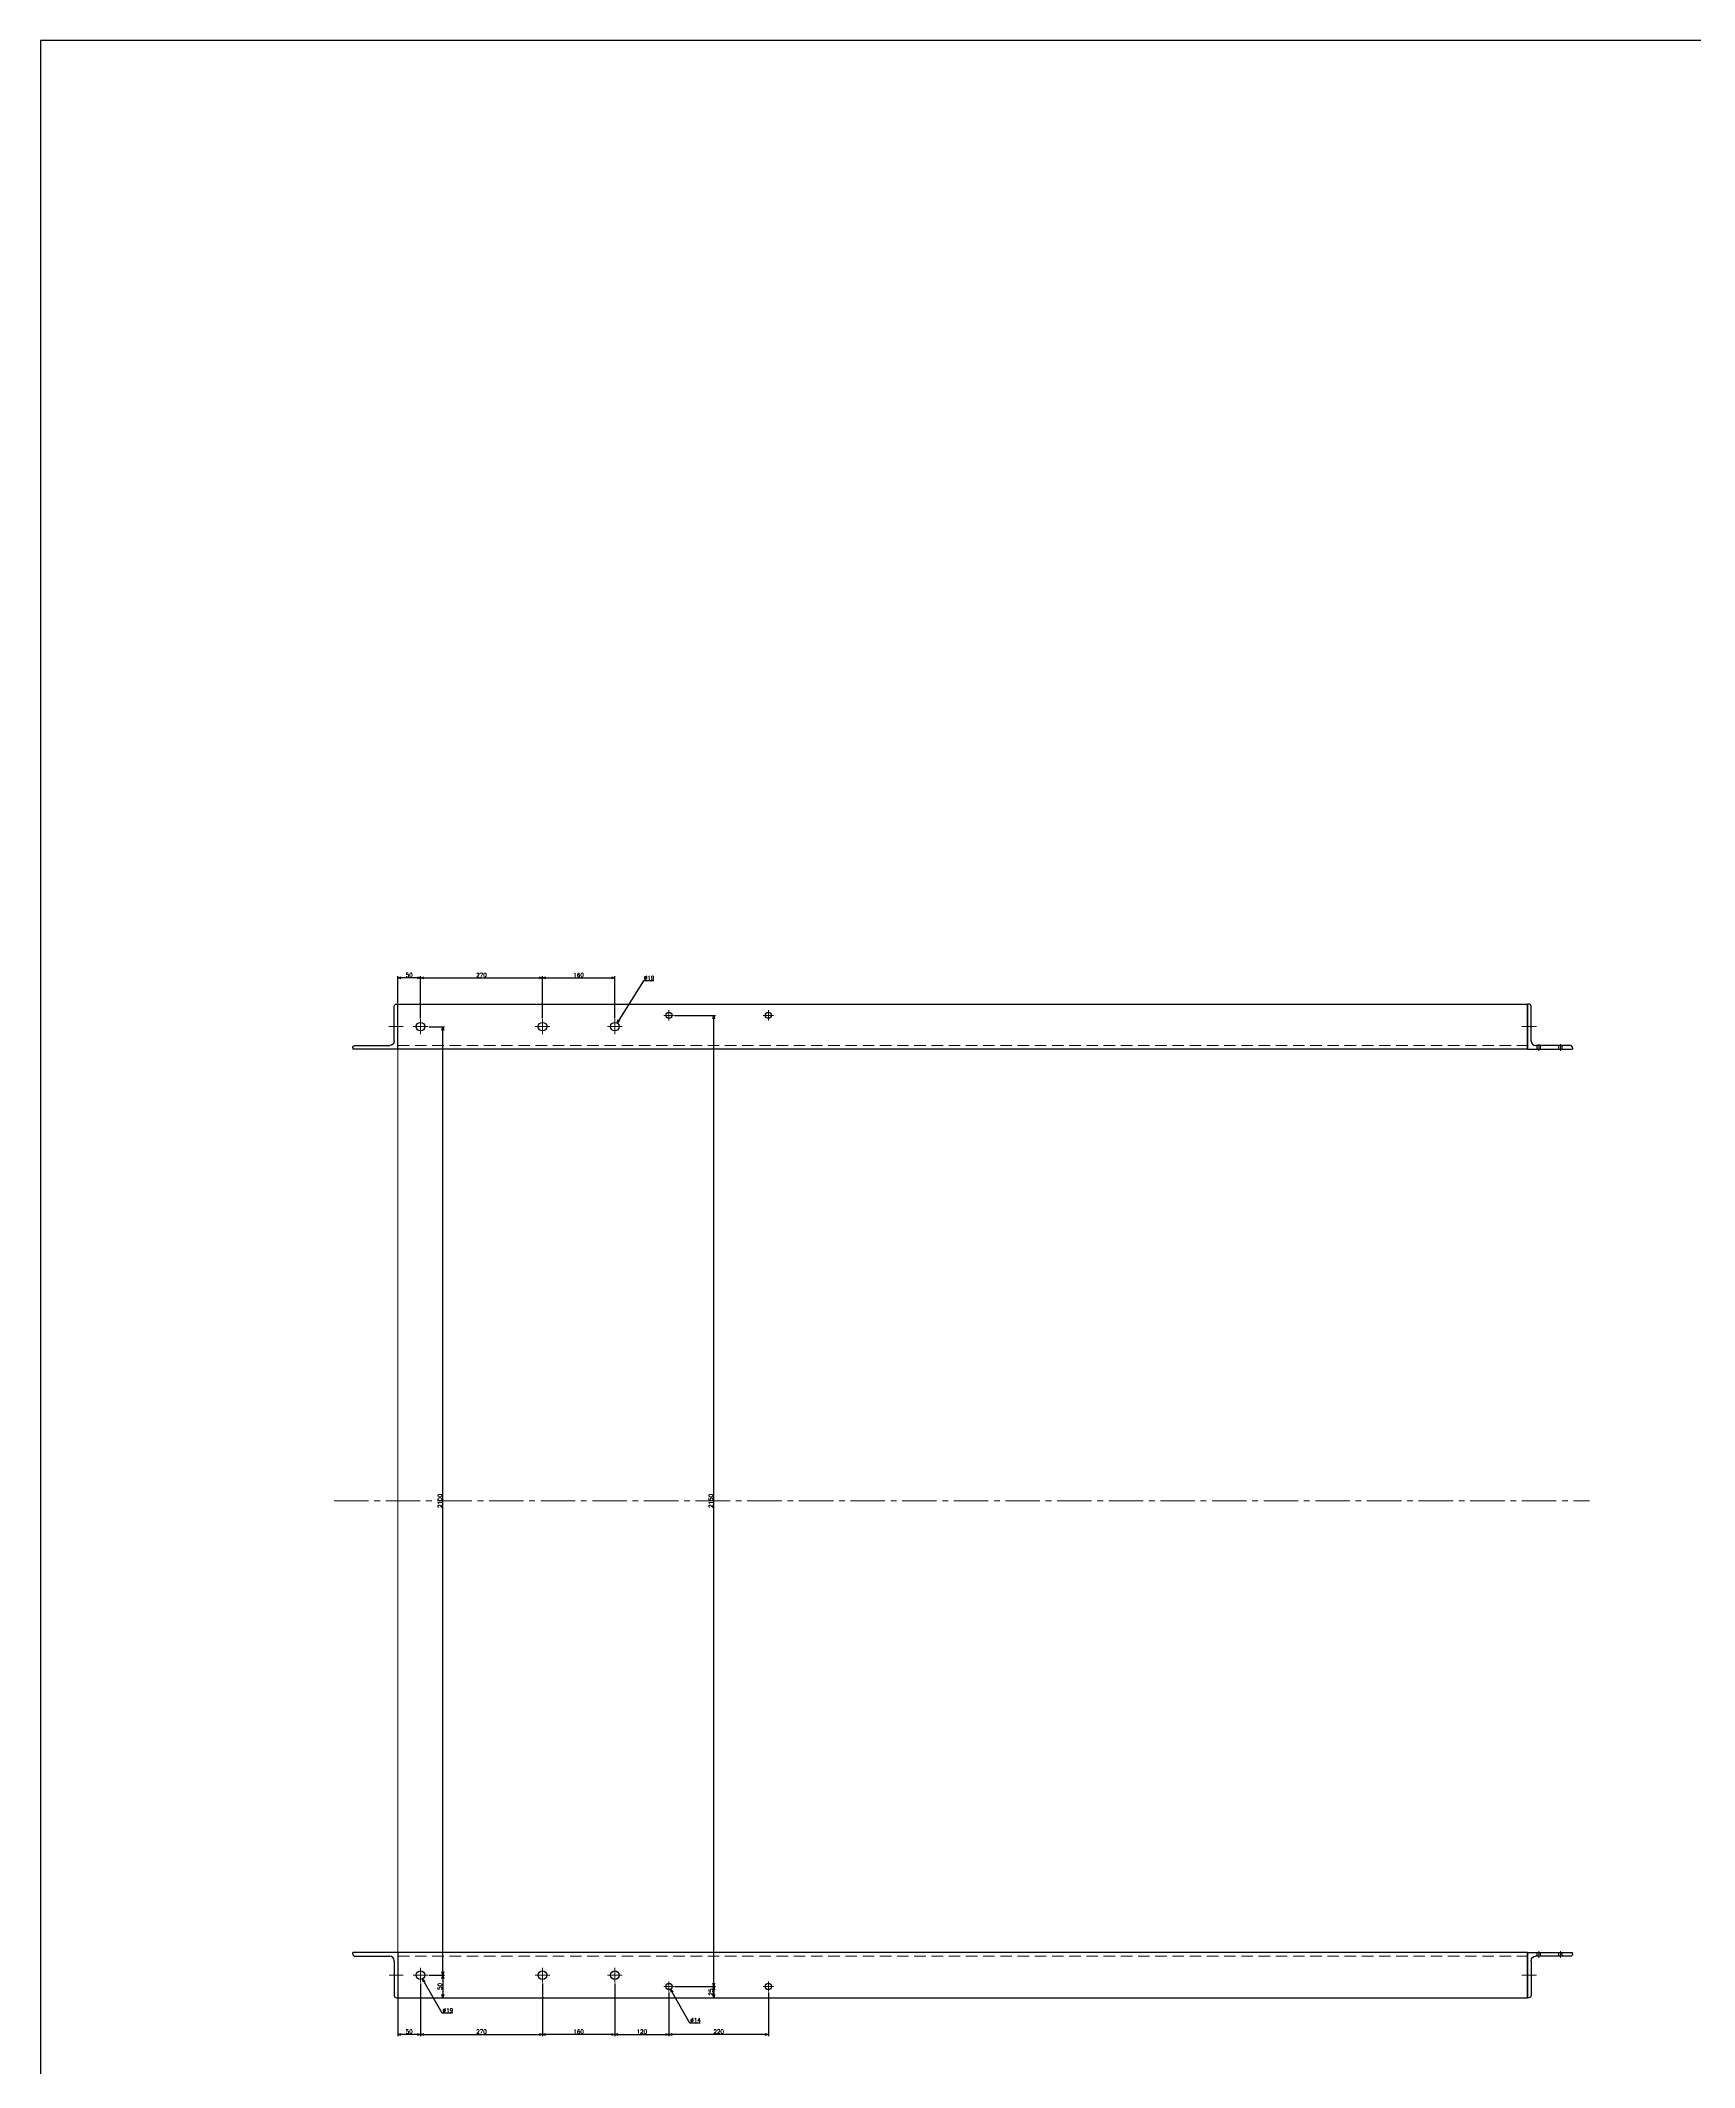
# Model space of a CAD drawing. Header units: millimetres. Extents: x -8731 to 85711, y -14522 to 31379.
# Drawn here: x -8731 to -5070, y -10439 to -5952 of the extents above; entities that cross this region are included whole.
import ezdxf

# ---------------------------------------------------------------- set-up
doc = ezdxf.new("R2010")
doc.units = ezdxf.units.MM
doc.header["$LTSCALE"] = 4
doc.header["$PDMODE"] = 99
doc.header["$PDSIZE"] = 1
doc.linetypes.add('CENTER2', pattern=[28.575, 19.05, -3.175, 3.175, -3.175])
doc.linetypes.add('HIDDEN', pattern=[9.525, 6.35, -3.175])
for name, color, linetype, lineweight in [('04_HIDDEN', 2, 'HIDDEN', 13), ('05_CENTER', 4, 'CENTER2', 13), ('08_DIM', 3, 'Continuous', 13)]:
    doc.layers.add(name, color=color, linetype=linetype, lineweight=lineweight)
doc.layers.add('10_DRAFT', color=8, linetype='Continuous', lineweight=0, plot=False)
doc.styles.add('KSS_TXT', font='txt.shx', dxfattribs={"bigfont": 'extfont2.shx'})
doc.dimstyles.new('KSS_DIM', dxfattribs={"dimscale": 3, "dimtxt": 3, "dimasz": 2.5, "dimexe": 1.25, "dimexo": 0.625, "dimtad": 1, "dimdsep": 46, "dimtxsty": 'KSS_TXT', "dimblk": 'OPEN30', "dimcen": 0, "dimazin": 2, "dimtfac": 0.75, "dimtmove": 0, "dimatfit": 3, "dimldrblk": 'OPEN30', "dimfxl": 1, "dimtolj": 1, "dimarcsym": 0})
doc.dimstyles.new('KSS_DIM$3', dxfattribs={"dimscale": 3, "dimtxt": 3, "dimasz": 2.5, "dimexe": 1.25, "dimexo": 0.625, "dimtad": 1, "dimtih": 1, "dimtoh": 1, "dimdsep": 46, "dimtxsty": 'KSS_TXT', "dimblk": 'OPEN30', "dimcen": 0, "dimazin": 2, "dimtfac": 0.75, "dimtofl": 0, "dimtmove": 0, "dimatfit": 3, "dimldrblk": 'OPEN30', "dimfxl": 1, "dimtolj": 1, "dimarcsym": 0})

# ---------------------------------------------------------------- blocks, each defined once
blk = doc.blocks.new('_Open30')
at = {"color": 0, "linetype": 'ByBlock', "lineweight": -2}
for p, q in [((-1, 0.27), (0, 0)), ((0, 0), (-1, -0.27)), ((0, 0), (-1, 0))]:
    blk.add_line(p, q, dxfattribs=at)
blk = doc.blocks.new('*D999')
at = {"layer": '08_DIM', "color": 0, "lineweight": -2, "transparency": 16777216}
for p, q in [((-7890.1, -8116.7), (-7890.1, -8023.2)), ((-7882.6, -8026.9), (-7627.6, -8026.9)), ((-7620.1, -8116.7), (-7620.1, -8023.2))]:
    blk.add_line(p, q, dxfattribs=at)
at = {"layer": 'Defpoints', "color": 0, "transparency": 16777216}
for p in [(-7620.1, -8026.9), (-7890.1, -8118.6), (-7620.1, -8118.6)]:
    blk.add_point(p, dxfattribs=at)
at = {"layer": '08_DIM', "color": 0, "lineweight": -2, "transparency": 16777216, "xscale": 7.5, "yscale": 7.5, "zscale": 7.5, "rotation": 180}
blk.add_blockref('_Open30', (-7890.1, -8026.9), dxfattribs=at)
at = {"layer": '08_DIM', "color": 0, "lineweight": -2, "transparency": 16777216, "xscale": 7.5, "yscale": 7.5, "zscale": 7.5}
blk.add_blockref('_Open30', (-7620.1, -8026.9), dxfattribs=at)
at = {"layer": '08_DIM', "color": 0, "transparency": 16777216, "insert": (-7755.1, -8020.6), "char_height": 9, "attachment_point": 5, "style": 'KSS_TXT'}
blk.add_mtext('\\A1;270', dxfattribs=at)
blk = doc.blocks.new('*D1569')
at = {"layer": '08_DIM', "color": 0, "lineweight": -2, "transparency": 16777216}
for p, q in [((-7396.3, -8033.2), (-7451, -8120.5)), ((-7373.5, -8033.2), (-7396.3, -8033.2))]:
    blk.add_line(p, q, dxfattribs=at)
at = {"layer": 'Defpoints', "color": 0, "transparency": 16777216}
for p in [(-7465.1, -8142.9), (-7455, -8126.8)]:
    blk.add_point(p, dxfattribs=at)
at = {"layer": '08_DIM', "color": 0, "lineweight": -2, "transparency": 16777216, "xscale": 7.5, "yscale": 7.5, "zscale": 7.5, "rotation": 237.9215725307197}
blk.add_blockref('_Open30', (-7455, -8126.8), dxfattribs=at)
at = {"layer": '08_DIM', "color": 0, "transparency": 16777216, "insert": (-7384, -8026.8), "char_height": 9, "attachment_point": 5, "style": 'KSS_TXT'}
blk.add_mtext('\\A1;%%C19', dxfattribs=at)
blk = doc.blocks.new('*D1585')
at = {"layer": '08_DIM', "color": 0, "lineweight": -2, "transparency": 16777216}
for p, q in [((-7620.1, -8116.7), (-7620.1, -8023.2)), ((-7612.6, -8026.9), (-7467.6, -8026.9)), ((-7460.1, -8116.7), (-7460.1, -8023.2))]:
    blk.add_line(p, q, dxfattribs=at)
at = {"layer": 'Defpoints', "color": 0, "transparency": 16777216}
for p in [(-7460.1, -8026.9), (-7620.1, -8118.6), (-7460.1, -8118.6)]:
    blk.add_point(p, dxfattribs=at)
at = {"layer": '08_DIM', "color": 0, "lineweight": -2, "transparency": 16777216, "xscale": 7.5, "yscale": 7.5, "zscale": 7.5, "rotation": 180}
blk.add_blockref('_Open30', (-7620.1, -8026.9), dxfattribs=at)
at = {"layer": '08_DIM', "color": 0, "lineweight": -2, "transparency": 16777216, "xscale": 7.5, "yscale": 7.5, "zscale": 7.5}
blk.add_blockref('_Open30', (-7460.1, -8026.9), dxfattribs=at)
at = {"layer": '08_DIM', "color": 0, "transparency": 16777216, "insert": (-7540.1, -8020.6), "char_height": 9, "attachment_point": 5, "style": 'KSS_TXT'}
blk.add_mtext('\\A1;160', dxfattribs=at)
blk = doc.blocks.new('*D1586')
at = {"layer": '08_DIM', "color": 0, "lineweight": -2, "transparency": 16777216}
for p, q in [((-7940.1, -8083), (-7940.1, -8023.2)), ((-7897.6, -8026.9), (-7932.6, -8026.9)), ((-7890.1, -8116.7), (-7890.1, -8023.2))]:
    blk.add_line(p, q, dxfattribs=at)
at = {"layer": 'Defpoints', "color": 0, "transparency": 16777216}
for p in [(-7940.1, -8026.9), (-7940.1, -8084.9), (-7890.1, -8118.6)]:
    blk.add_point(p, dxfattribs=at)
at = {"layer": '08_DIM', "color": 0, "lineweight": -2, "transparency": 16777216, "xscale": 7.5, "yscale": 7.5, "zscale": 7.5, "rotation": 180}
blk.add_blockref('_Open30', (-7940.1, -8026.9), dxfattribs=at)
at = {"layer": '08_DIM', "color": 0, "lineweight": -2, "transparency": 16777216, "xscale": 7.5, "yscale": 7.5, "zscale": 7.5}
blk.add_blockref('_Open30', (-7890.1, -8026.9), dxfattribs=at)
at = {"layer": '08_DIM', "color": 0, "transparency": 16777216, "insert": (-7915.1, -8020.5), "char_height": 9, "attachment_point": 5, "style": 'KSS_TXT'}
blk.add_mtext('\\A1;50', dxfattribs=at)
blk = doc.blocks.new('*D1613')
at = {"layer": '08_DIM', "color": 0, "lineweight": -2, "transparency": 16777216}
for p, q in [((-7841.8, -10319.3), (-7881.6, -10249.6)), ((-7818.9, -10319.3), (-7841.8, -10319.3))]:
    blk.add_line(p, q, dxfattribs=at)
at = {"layer": 'Defpoints', "color": 0, "transparency": 16777216}
for p in [(-7894.8, -10226.6), (-7885.4, -10243.1)]:
    blk.add_point(p, dxfattribs=at)
at = {"layer": '08_DIM', "color": 0, "lineweight": -2, "transparency": 16777216, "xscale": 7.5, "yscale": 7.5, "zscale": 7.5, "rotation": 119.7496980123372}
blk.add_blockref('_Open30', (-7885.4, -10243.1), dxfattribs=at)
at = {"layer": '08_DIM', "color": 0, "transparency": 16777216, "insert": (-7829.4, -10312.9), "char_height": 9, "attachment_point": 5, "style": 'KSS_TXT'}
blk.add_mtext('\\A1;%%C19', dxfattribs=at)
blk = doc.blocks.new('A$C448B04A9_1_1_1')
at = {"color": 0}
for p, q in [((3, 100), (0, 100)), ((0, 0), (0, 100)), ((8, 18), (8, 95)), ((0, 0), (100, 0)), ((95, 8), (18, 8)), ((100, 3), (100, 0))]:
    blk.add_line(p, q, dxfattribs=at)
for centre, radius, start, end in [((3, 95), 5, 0, 90), ((18, 18), 10, 180, 270), ((95, 3), 5, 0, 90)]:
    blk.add_arc(centre, radius, start, end, dxfattribs=at)
blk = doc.blocks.new('A$C3AA34862_1_1_1')
at = {"color": 0}
for points in [[(0, 1100), (2500, 1100), (2500, 1000), (0, 1000)], [(0, -1100), (2500, -1100), (2500, -1000), (0, -1000)]]:
    blk.add_lwpolyline(points, close=True, dxfattribs=at)
for centre, radius in [((600, 1075), 7), ((820, 1075), 7), ((50, 1050), 9.5), ((320, 1050), 9.5), ((480, 1050), 9.5), ((50, -1050), 9.5), ((320, -1050), 9.5), ((480, -1050), 9.5), ((600, -1075), 7), ((820, -1075), 7)]:
    blk.add_circle(centre, radius, dxfattribs=at)
at = {"layer": '04_HIDDEN'}
for p, q in [((0, 1008), (2500, 1008)), ((2521, 1008), (2521, 1000)), ((2521.8, 1008), (2521.8, 1000)), ((2528.3, 1008), (2528.3, 1000)), ((2529, 1008), (2529, 1000)), ((2569, 1008), (2569, 1000)), ((2569.8, 1008), (2569.8, 1000)), ((2576.3, 1008), (2576.3, 1000)), ((2577, 1008), (2577, 1000)), ((0, -1008), (2500, -1008)), ((2521, -1008), (2521, -1000)), ((2521.8, -1008), (2521.8, -1000)), ((2528.3, -1008), (2528.3, -1000)), ((2529, -1008), (2529, -1000)), ((2569, -1008), (2569, -1000)), ((2569.8, -1008), (2569.8, -1000)), ((2576.3, -1008), (2576.3, -1000)), ((2577, -1008), (2577, -1000))]:
    blk.add_line(p, q, dxfattribs=at)
at = {"layer": '05_CENTER'}
for p, q in [((600, 1086.2), (600, 1063.8)), ((820, 1086.2), (820, 1063.8)), ((11.6, 1050), (-19.7, 1050)), ((66.3, 1050), (33.7, 1050)), ((50, 1066.3), (50, 1033.7)), ((336.3, 1050), (303.7, 1050)), ((320, 1066.3), (320, 1033.7)), ((496.3, 1050), (463.7, 1050)), ((480, 1066.3), (480, 1033.7)), ((611.2, 1075), (588.8, 1075)), ((831.2, 1075), (808.8, 1075)), ((2525, 1011.4), (2525, 996.6)), ((2573, 1011.4), (2573, 996.6)), ((-141.1, 0), (2637.2, 0)), ((2525, -1011.4), (2525, -996.6)), ((2573, -1011.4), (2573, -996.6)), ((11.6, -1050), (-19.4, -1050)), ((66.3, -1050), (33.7, -1050)), ((50, -1066.3), (50, -1033.7)), ((336.3, -1050), (303.7, -1050)), ((320, -1066.3), (320, -1033.7)), ((496.3, -1050), (463.7, -1050)), ((480, -1066.3), (480, -1033.7)), ((611.2, -1075), (588.8, -1075)), ((600, -1086.2), (600, -1063.8)), ((831.2, -1075), (808.8, -1075)), ((820, -1086.2), (820, -1063.8))]:
    blk.add_line(p, q, dxfattribs=at)
at = {"layer": '10_DRAFT'}
for p, q in [((2520.4, 1050), (2487.9, 1050)), ((0, 1000), (0, -1000)), ((2520.4, -1050), (2487.9, -1050))]:
    blk.add_line(p, q, dxfattribs=at)
at = {"color": 0, "xscale": -1}
blk.add_blockref('A$C448B04A9_1_1_1', (0, 1000), dxfattribs=at)
at = {"color": 0}
blk.add_blockref('A$C448B04A9_1_1_1', (2500, 1000), dxfattribs=at)
at = {"color": 0, "rotation": 180}
blk.add_blockref('A$C448B04A9_1_1_1', (0, -1000), dxfattribs=at)
at = {"color": 0, "xscale": -1, "rotation": 180}
blk.add_blockref('A$C448B04A9_1_1_1', (2500, -1000), dxfattribs=at)
blk = doc.blocks.new('*D1840')
at = {"layer": '08_DIM', "color": 0, "lineweight": -2, "transparency": 16777216}
for p, q in [((-7890.1, -10253.6), (-7890.1, -10369.9)), ((-7620.1, -10253), (-7620.1, -10369.9)), ((-7882.6, -10366.1), (-7627.6, -10366.1))]:
    blk.add_line(p, q, dxfattribs=at)
at = {"layer": 'Defpoints', "color": 0, "transparency": 16777216}
for p in [(-7890.1, -10251.8), (-7620.1, -10251.1), (-7620.1, -10366.1)]:
    blk.add_point(p, dxfattribs=at)
at = {"layer": '08_DIM', "color": 0, "lineweight": -2, "transparency": 16777216, "xscale": 7.5, "yscale": 7.5, "zscale": 7.5, "rotation": 180}
blk.add_blockref('_Open30', (-7890.1, -10366.1), dxfattribs=at)
at = {"layer": '08_DIM', "color": 0, "lineweight": -2, "transparency": 16777216, "xscale": 7.5, "yscale": 7.5, "zscale": 7.5}
blk.add_blockref('_Open30', (-7620.1, -10366.1), dxfattribs=at)
at = {"layer": '08_DIM', "color": 0, "transparency": 16777216, "insert": (-7755.1, -10359.8), "char_height": 9, "attachment_point": 5, "style": 'KSS_TXT'}
blk.add_mtext('\\A1;270', dxfattribs=at)
blk = doc.blocks.new('*D1841')
at = {"layer": '08_DIM', "color": 0, "lineweight": -2, "transparency": 16777216}
for p, q in [((-7890.1, -10253), (-7890.1, -10369.9)), ((-7940.1, -10286.7), (-7940.1, -10369.9)), ((-7897.6, -10366.1), (-7932.6, -10366.1))]:
    blk.add_line(p, q, dxfattribs=at)
at = {"layer": 'Defpoints', "color": 0, "transparency": 16777216}
for p in [(-7890.1, -10251.1), (-7940.1, -10284.9), (-7940.1, -10366.1)]:
    blk.add_point(p, dxfattribs=at)
at = {"layer": '08_DIM', "color": 0, "lineweight": -2, "transparency": 16777216, "xscale": 7.5, "yscale": 7.5, "zscale": 7.5, "rotation": 180}
blk.add_blockref('_Open30', (-7940.1, -10366.1), dxfattribs=at)
at = {"layer": '08_DIM', "color": 0, "lineweight": -2, "transparency": 16777216, "xscale": 7.5, "yscale": 7.5, "zscale": 7.5}
blk.add_blockref('_Open30', (-7890.1, -10366.1), dxfattribs=at)
at = {"layer": '08_DIM', "color": 0, "transparency": 16777216, "insert": (-7915.1, -10359.8), "char_height": 9, "attachment_point": 5, "style": 'KSS_TXT'}
blk.add_mtext('\\A1;50', dxfattribs=at)
blk = doc.blocks.new('*D1842')
at = {"layer": '08_DIM', "color": 0, "lineweight": -2, "transparency": 16777216}
for p, q in [((-7871.9, -10234.9), (-7836.9, -10234.9)), ((-7840.7, -10242.4), (-7840.7, -10277.4)), ((-7846, -10284.9), (-7836.9, -10284.9))]:
    blk.add_line(p, q, dxfattribs=at)
at = {"layer": 'Defpoints', "color": 0, "transparency": 16777216}
for p in [(-7873.8, -10234.9), (-7847.9, -10284.9), (-7840.7, -10284.9)]:
    blk.add_point(p, dxfattribs=at)
at = {"layer": '08_DIM', "color": 0, "lineweight": -2, "transparency": 16777216, "xscale": 7.5, "yscale": 7.5, "zscale": 7.5}
for p, rotation in [((-7840.7, -10234.9), 90), ((-7840.7, -10284.9), 270)]:
    blk.add_blockref('_Open30', p, dxfattribs=dict(at, rotation=rotation))
at = {"layer": '08_DIM', "color": 0, "transparency": 16777216, "insert": (-7847.1, -10259.9), "char_height": 9, "attachment_point": 5, "rotation": 90, "style": 'KSS_TXT'}
blk.add_mtext('\\A1;50', dxfattribs=at)
blk = doc.blocks.new('*D1843')
at = {"layer": '08_DIM', "color": 0, "lineweight": -2, "transparency": 16777216}
for p, q in [((-7871.9, -8134.9), (-7836.9, -8134.9)), ((-7840.7, -10227.4), (-7840.7, -8142.4)), ((-7871.9, -10234.9), (-7836.9, -10234.9))]:
    blk.add_line(p, q, dxfattribs=at)
at = {"layer": 'Defpoints', "color": 0, "transparency": 16777216}
for p in [(-7873.8, -8134.9), (-7840.7, -8134.9), (-7873.8, -10234.9)]:
    blk.add_point(p, dxfattribs=at)
at = {"layer": '08_DIM', "color": 0, "lineweight": -2, "transparency": 16777216, "xscale": 7.5, "yscale": 7.5, "zscale": 7.5}
for p, rotation in [((-7840.7, -8134.9), 90), ((-7840.7, -10234.9), 270)]:
    blk.add_blockref('_Open30', p, dxfattribs=dict(at, rotation=rotation))
at = {"layer": '08_DIM', "color": 0, "transparency": 16777216, "insert": (-7847, -9184.9), "char_height": 9, "attachment_point": 5, "rotation": 90, "style": 'KSS_TXT'}
blk.add_mtext('\\A1;2100', dxfattribs=at)
blk = doc.blocks.new('*D3439')
at = {"layer": '08_DIM', "color": 0, "lineweight": -2, "transparency": 16777216}
for p, q in [((-7620.1, -10253), (-7620.1, -10369.9)), ((-7460.1, -10253), (-7460.1, -10369.9)), ((-7467.6, -10366.1), (-7612.6, -10366.1))]:
    blk.add_line(p, q, dxfattribs=at)
at = {"layer": 'Defpoints', "color": 0, "transparency": 16777216}
for p in [(-7620.1, -10251.1), (-7460.1, -10251.1), (-7620.1, -10366.1)]:
    blk.add_point(p, dxfattribs=at)
at = {"layer": '08_DIM', "color": 0, "lineweight": -2, "transparency": 16777216, "xscale": 7.5, "yscale": 7.5, "zscale": 7.5, "rotation": 180}
blk.add_blockref('_Open30', (-7620.1, -10366.1), dxfattribs=at)
at = {"layer": '08_DIM', "color": 0, "lineweight": -2, "transparency": 16777216, "xscale": 7.5, "yscale": 7.5, "zscale": 7.5}
blk.add_blockref('_Open30', (-7460.1, -10366.1), dxfattribs=at)
at = {"layer": '08_DIM', "color": 0, "transparency": 16777216, "insert": (-7540.1, -10359.8), "char_height": 9, "attachment_point": 5, "style": 'KSS_TXT'}
blk.add_mtext('\\A1;160', dxfattribs=at)
blk = doc.blocks.new('*D3876')
at = {"layer": '08_DIM', "color": 0, "lineweight": -2, "transparency": 16777216}
for p, q in [((-7460.1, -10253), (-7460.1, -10369.9)), ((-7340.1, -10272.9), (-7340.1, -10369.9)), ((-7452.6, -10366.1), (-7347.6, -10366.1))]:
    blk.add_line(p, q, dxfattribs=at)
at = {"layer": 'Defpoints', "color": 0, "transparency": 16777216}
for p in [(-7460.1, -10251.1), (-7340.1, -10271), (-7340.1, -10366.1)]:
    blk.add_point(p, dxfattribs=at)
at = {"layer": '08_DIM', "color": 0, "lineweight": -2, "transparency": 16777216, "xscale": 7.5, "yscale": 7.5, "zscale": 7.5, "rotation": 180}
blk.add_blockref('_Open30', (-7460.1, -10366.1), dxfattribs=at)
at = {"layer": '08_DIM', "color": 0, "lineweight": -2, "transparency": 16777216, "xscale": 7.5, "yscale": 7.5, "zscale": 7.5}
blk.add_blockref('_Open30', (-7340.1, -10366.1), dxfattribs=at)
at = {"layer": '08_DIM', "color": 0, "transparency": 16777216, "insert": (-7400.1, -10359.8), "char_height": 9, "attachment_point": 5, "style": 'KSS_TXT'}
blk.add_mtext('\\A1;120', dxfattribs=at)
blk = doc.blocks.new('*D3877')
at = {"layer": '08_DIM', "color": 0, "lineweight": -2, "transparency": 16777216}
for p, q in [((-7340.1, -10272.9), (-7340.1, -10369.9)), ((-7120.1, -10272.9), (-7120.1, -10369.9)), ((-7127.6, -10366.1), (-7332.6, -10366.1))]:
    blk.add_line(p, q, dxfattribs=at)
at = {"layer": 'Defpoints', "color": 0, "transparency": 16777216}
for p in [(-7340.1, -10271), (-7120.1, -10271), (-7340.1, -10366.1)]:
    blk.add_point(p, dxfattribs=at)
at = {"layer": '08_DIM', "color": 0, "lineweight": -2, "transparency": 16777216, "xscale": 7.5, "yscale": 7.5, "zscale": 7.5, "rotation": 180}
blk.add_blockref('_Open30', (-7340.1, -10366.1), dxfattribs=at)
at = {"layer": '08_DIM', "color": 0, "lineweight": -2, "transparency": 16777216, "xscale": 7.5, "yscale": 7.5, "zscale": 7.5}
blk.add_blockref('_Open30', (-7120.1, -10366.1), dxfattribs=at)
at = {"layer": '08_DIM', "color": 0, "transparency": 16777216, "insert": (-7230.1, -10359.8), "char_height": 9, "attachment_point": 5, "style": 'KSS_TXT'}
blk.add_mtext('\\A1;220', dxfattribs=at)
blk = doc.blocks.new('*D3878')
at = {"layer": '08_DIM', "color": 0, "lineweight": -2, "transparency": 16777216}
for p, q in [((-7327, -10259.9), (-7237.3, -10259.9)), ((-7241, -10267.4), (-7241, -10277.4)), ((-7246.4, -10284.9), (-7237.3, -10284.9))]:
    blk.add_line(p, q, dxfattribs=at)
at = {"layer": 'Defpoints', "color": 0, "transparency": 16777216}
for p in [(-7328.9, -10259.9), (-7248.2, -10284.9), (-7241, -10284.9)]:
    blk.add_point(p, dxfattribs=at)
at = {"layer": '08_DIM', "color": 0, "lineweight": -2, "transparency": 16777216, "xscale": 7.5, "yscale": 7.5, "zscale": 7.5}
for p, rotation in [((-7241, -10259.9), 90), ((-7241, -10284.9), 270)]:
    blk.add_blockref('_Open30', p, dxfattribs=dict(at, rotation=rotation))
at = {"layer": '08_DIM', "color": 0, "transparency": 16777216, "insert": (-7247.4, -10272.4), "char_height": 9, "attachment_point": 5, "rotation": 90, "style": 'KSS_TXT'}
blk.add_mtext('\\A1;25', dxfattribs=at)
blk = doc.blocks.new('*D3879')
at = {"layer": '08_DIM', "color": 0, "lineweight": -2, "transparency": 16777216}
for p, q in [((-7327, -8109.9), (-7237.3, -8109.9)), ((-7241, -10252.4), (-7241, -8117.4)), ((-7327, -10259.9), (-7237.3, -10259.9))]:
    blk.add_line(p, q, dxfattribs=at)
at = {"layer": 'Defpoints', "color": 0, "transparency": 16777216}
for p in [(-7328.9, -8109.9), (-7241, -8109.9), (-7328.9, -10259.9)]:
    blk.add_point(p, dxfattribs=at)
at = {"layer": '08_DIM', "color": 0, "lineweight": -2, "transparency": 16777216, "xscale": 7.5, "yscale": 7.5, "zscale": 7.5}
for p, rotation in [((-7241, -8109.9), 90), ((-7241, -10259.9), 270)]:
    blk.add_blockref('_Open30', p, dxfattribs=dict(at, rotation=rotation))
at = {"layer": '08_DIM', "color": 0, "transparency": 16777216, "insert": (-7247.4, -9184.9), "char_height": 9, "attachment_point": 5, "rotation": 90, "style": 'KSS_TXT'}
blk.add_mtext('\\A1;2150', dxfattribs=at)
blk = doc.blocks.new('*D3880')
at = {"layer": '08_DIM', "color": 0, "lineweight": -2, "transparency": 16777216}
for p, q in [((-7293.6, -10341.1), (-7332.9, -10272.4)), ((-7270.8, -10341.1), (-7293.6, -10341.1))]:
    blk.add_line(p, q, dxfattribs=at)
at = {"layer": 'Defpoints', "color": 0, "transparency": 16777216}
for p in [(-7343.5, -10253.8), (-7336.6, -10265.9)]:
    blk.add_point(p, dxfattribs=at)
at = {"layer": '08_DIM', "color": 0, "lineweight": -2, "transparency": 16777216, "xscale": 7.5, "yscale": 7.5, "zscale": 7.5, "rotation": 119.7496980093786}
blk.add_blockref('_Open30', (-7336.6, -10265.9), dxfattribs=at)
at = {"layer": '08_DIM', "color": 0, "transparency": 16777216, "insert": (-7281.3, -10334.7), "char_height": 9, "attachment_point": 5, "style": 'KSS_TXT'}
blk.add_mtext('\\A1;%%C14', dxfattribs=at)

msp = doc.modelspace()

# ---------------------------------------------------------------- linework, layer by layer
at = {"color": 2}
msp.add_lwpolyline([(-8731.00317, -12883.04569), (6250.4877, -12883.04569), (6250.4877, -5951.59678), (-8731.00317, -5951.59678)], close=True, dxfattribs=at)

# ---------------------------------------------------------------- block references
msp.add_blockref('A$C3AA34862_1_1_1', (-7940.06805, -9184.85844))

# ---------------------------------------------------------------- dimensions: what is measured, and where the dimension line sits
at = {"layer": '08_DIM'}
for base, p1, p2, override, picture, middle in [((-7940.06805, -8026.9282), (-7890.06805, -8118.58168), (-7940.06805, -8084.85844), {"dimscale": 3, "dimarcsym": 1}, '*D1586', (-7915.06805, -8020.54695)), ((-7940.06805, -10366.14312), (-7890.06805, -10251.1352), (-7940.06805, -10284.85844), {"dimscale": 3}, '*D1841', (-7915.06805, -10359.76187)), ((-7620.06805, -10366.14312), (-7890.06805, -10251.7602), (-7620.06805, -10251.1352), {"dimscale": 3}, '*D1840', (-7755.06805, -10359.76812)), ((-7620.06805, -10366.14312), (-7460.06805, -10251.1352), (-7620.06805, -10251.1352), {"dimscale": 3}, '*D3439', (-7540.06805, -10359.76812)), ((-7340.06803, -10366.14312), (-7460.06805, -10251.1352), (-7340.06803, -10271.04437), {"dimscale": 3}, '*D3876', (-7400.06804, -10359.76812)), ((-7340.06803, -10366.14312), (-7120.06803, -10271.04437), (-7340.06803, -10271.04437), {"dimscale": 3}, '*D3877', (-7230.06803, -10359.76812))]:
    dim = msp.add_linear_dim(base=base, p1=p1, p2=p2, dimstyle='KSS_DIM', override=override, dxfattribs=at)
    dim.commit()
    dim.dimension.update_dxf_attribs({"geometry": picture, "text_midpoint": middle})
at = {"layer": '08_DIM', "color": 1}
for base, p1, p2, picture, middle in [((-7620.06805, -8026.9282), (-7890.06805, -8118.58168), (-7620.06805, -8118.58168), '*D999', (-7755.06805, -8020.5532)), ((-7460.06805, -8026.9282), (-7620.06805, -8118.58168), (-7460.06805, -8118.58168), '*D1585', (-7540.06805, -8020.5532))]:
    dim = msp.add_linear_dim(base=base, p1=p1, p2=p2, dimstyle='KSS_DIM', override={"dimscale": 3, "dimarcsym": 1}, dxfattribs=at)
    dim.commit()
    dim.dimension.update_dxf_attribs({"geometry": picture, "text_midpoint": middle})
at = {"layer": '08_DIM'}
for p1, p2, picture, middle in [((-7465.1133, -8142.908), (-7455.02279, -8126.80888), '*D1569', (-7383.95881, -8033.17566)), ((-7894.78206, -10226.61053), (-7885.35403, -10243.10636), '*D1613', (-7829.41964, -10319.31678)), ((-7343.54151, -10253.78103), (-7336.59455, -10265.93585), '*D3880', (-7281.25738, -10341.10497))]:
    dim = msp.add_diameter_dim_2p(p1=p1, p2=p2, dimstyle='KSS_DIM$3', override={"dimscale": 3, "dimpost": '%%C<>', "dimarcsym": 1}, dxfattribs=at)
    dim.commit()
    dim.dimension.update_dxf_attribs({"geometry": picture, "text_midpoint": middle, "dimtype": 163})
for base, p1, p2, picture, middle in [((-7241.02515, -8109.85844), (-7328.8821, -10259.85844), (-7328.8821, -8109.85844), '*D3879', (-7247.4064, -9184.85844)), ((-7840.66908, -8134.85844), (-7873.79129, -10234.85844), (-7873.79129, -8134.85844), '*D1843', (-7847.04408, -9184.85844)), ((-7840.66908, -10284.85844), (-7873.79129, -10234.85844), (-7847.89039, -10284.85844), '*D1842', (-7847.05033, -10259.85844)), ((-7241.02515, -10284.85844), (-7328.8821, -10259.85844), (-7248.24646, -10284.85844), '*D3878', (-7247.4064, -10272.35844))]:
    dim = msp.add_linear_dim(base=base, p1=p1, p2=p2, angle=90, dimstyle='KSS_DIM', override={"dimscale": 3}, dxfattribs=at)
    dim.commit()
    dim.dimension.update_dxf_attribs({"geometry": picture, "text_midpoint": middle})

doc.saveas('drawing.dxf')
